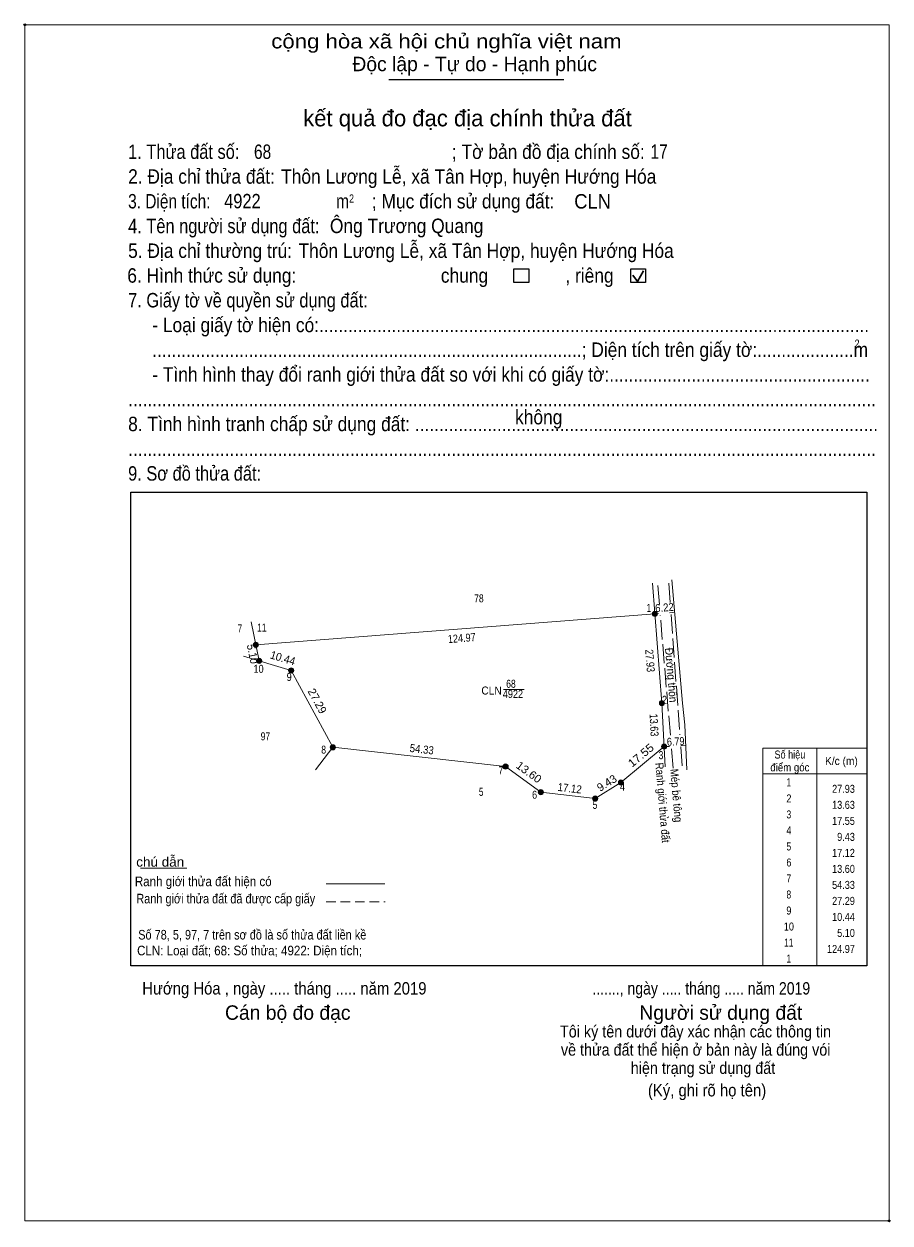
# Model space of a CAD drawing. Header units: metres. Extents: x 555187 to 556269, y 1840308 to 1840721.
# Drawn here: x 555186.7 to 555457.2, y 1840307.5 to 1840681.9 of the extents above; entities that cross this region are included whole.
import ezdxf
from ezdxf.enums import TextEntityAlignment as Align

# ---------------------------------------------------------------- set-up
doc = ezdxf.new("R2010")
doc.units = ezdxf.units.M
doc.header["$PDMODE"] = 32
doc.header["$PDSIZE"] = 0.5
doc.linetypes.add('LONG_DASHED', pattern=[7.5, 6, -1.5])
doc.linetypes.add('MEDIUM_DASHED', pattern=[4.5, 3, -1.5])
for name, color, linetype, lineweight in [('17', 7, 'Continuous', 13), ('2', 7, 'Continuous', 25), ('6', 7, 'Continuous', 13), ('63', 7, 'Continuous', 13)]:
    doc.layers.add(name, color=color, linetype=linetype, lineweight=lineweight)

msp = doc.modelspace()

# ---------------------------------------------------------------- hatches: boundary and pattern name
at = {"layer": '63'}
for points in [[(555384.53, 1840497.74, 1), (555382.93, 1840497.74, 1)], [(555259.93, 1840488.08, 1), (555258.33, 1840488.08, 1)], [(555260.93, 1840483.08, 1), (555259.33, 1840483.08, 1)], [(555270.93, 1840480.08, 1), (555269.33, 1840480.08, 1)], [(555386.74, 1840469.9, 1), (555385.14, 1840469.9, 1)], [(555283.93, 1840456.08, 1), (555282.33, 1840456.08, 1)], [(555387.43, 1840456.29, 1), (555385.83, 1840456.29, 1)], [(555337.93, 1840450.08, 1), (555336.33, 1840450.08, 1)], [(555373.93, 1840445.08, 1), (555372.33, 1840445.08, 1)], [(555348.93, 1840442.08, 1), (555347.33, 1840442.08, 1)], [(555365.93, 1840440.08, 1), (555364.33, 1840440.08, 1)]]:
    msp.add_hatch(color=256, dxfattribs=at).paths.add_polyline_path(points)

# ---------------------------------------------------------------- linework, layer by layer
at = {"layer": '17'}
for p, q in [((555385.94, 1840469.9), (555382.97, 1840507.37)), ((555389.04, 1840508.42), (555392.4, 1840469.89)), ((555257.69, 1840495.3), (555260.13, 1840483.08)), ((555383.73, 1840497.74), (555259.13, 1840488.08)), ((555336.43, 1840474.13), (555342.94, 1840474.13)), ((555386.94, 1840450.01), (555385.94, 1840469.9)), ((555373.13, 1840445.08), (555386.63, 1840456.29)), ((555223.06, 1840418.39), (555237.54, 1840418.39))]:
    msp.add_line(p, q, dxfattribs=at)
at = {"layer": '17', "linetype": 'LONG_DASHED'}
for p, q in [((555385.15, 1840500.63), (555384.63, 1840506.89)), ((555388.1, 1840507.29), (555388.57, 1840500.87)), ((555388.57, 1840459.9), (555385.42, 1840497.39)), ((555388.81, 1840497.58), (555391.55, 1840459.98)), ((555389.44, 1840449.6), (555388.9, 1840456.03)), ((555391.82, 1840456.25), (555392.31, 1840449.54))]:
    msp.add_line(p, q, dxfattribs=at)
at = {"layer": '17'}
for points in [[(555255.24, 1840484.55), (555270.13, 1840480.08), (555283.13, 1840456.08), (555337.13, 1840450.08), (555348.13, 1840442.08), (555365.13, 1840440.08), (555373.13, 1840445.08)], [(555393.72, 1840449.05), (555393.13, 1840463.13), (555392.4, 1840469.89)]]:
    msp.add_lwpolyline(points, dxfattribs=at)
at = {"layer": '2'}
for p, q in [((555300.65, 1840664.57), (555355.26, 1840664.57)), ((555220.04, 1840535.78), (555449.91, 1840535.78)), ((555449.91, 1840535.78), (555449.91, 1840387.82))]:
    msp.add_line(p, q, dxfattribs=at)
at = {"layer": '2', "lineweight": 35}
for p, q in [((555376.81, 1840603.53), (555378.35, 1840601.53)), ((555378.35, 1840601.53), (555380.22, 1840604.88))]:
    msp.add_line(p, q, dxfattribs=at)
at = {"layer": '2', "lineweight": 13}
msp.add_lwpolyline([(555186.93, 1840681.69), (555456.94, 1840681.69), (555456.94, 1840308.23), (555186.93, 1840308.23)], close=True, dxfattribs=at)
at = {"layer": '2'}
for points in [[(555339.72, 1840605.52), (555344.36, 1840605.52), (555344.36, 1840601.2), (555339.72, 1840601.2)], [(555376.21, 1840605.52), (555380.85, 1840605.52), (555380.85, 1840601.2), (555376.21, 1840601.2)]]:
    msp.add_lwpolyline(points, close=True, dxfattribs=at)
msp.add_lwpolyline([(555449.91, 1840387.82), (555220.04, 1840387.82), (555220.04, 1840535.78)], dxfattribs=at)
for p in [(555186.93, 1840681.69), (555456.94, 1840308.23)]:
    msp.add_point(p, dxfattribs=at)
at = {"layer": '6'}
msp.add_line((555281.1, 1840413.47), (555299.38, 1840413.47), dxfattribs=at)
at = {"layer": '6', "linetype": 'MEDIUM_DASHED'}
msp.add_line((555281.08, 1840407.84), (555299.48, 1840407.84), dxfattribs=at)
at = {"layer": '63'}
for p, q in [((555389.93, 1840498.23), (555388.35, 1840498.1)), ((555384.89, 1840497.83), (555383.73, 1840497.74)), ((555283.13, 1840456.08), (555277.77, 1840449.01)), ((555388.26, 1840456.37), (555386.62, 1840456.29)), ((555393.4, 1840456.63), (555391.84, 1840456.55)), ((555434.31, 1840455.82), (555434.31, 1840387.82)), ((555434.31, 1840455.82), (555434.31, 1840387.82)), ((555417.51, 1840447.82), (555449.91, 1840447.82))]:
    msp.add_line(p, q, dxfattribs=at)
msp.add_lwpolyline([(555417.51, 1840455.82), (555449.91, 1840455.82), (555449.91, 1840387.82), (555417.51, 1840387.82)], close=True, dxfattribs=at)
for centre in [(555383.73, 1840497.74), (555259.13, 1840488.08), (555260.13, 1840483.08), (555270.13, 1840480.08), (555385.94, 1840469.9), (555283.13, 1840456.08), (555386.63, 1840456.29), (555337.13, 1840450.08), (555373.13, 1840445.08), (555348.13, 1840442.08), (555365.13, 1840440.08)]:
    msp.add_circle(centre, 0.8, dxfattribs=at)

# ---------------------------------------------------------------- texts
at = {"layer": '17'}
for s, width, p in [('68', 0.8, (555338.79, 1840474.67)), ('CLN', 0.95, (555332.725, 1840472.56)), ('4922', 0.85, (555339.41, 1840471.48))]:
    msp.add_text(s, height=2.5, dxfattribs=dict(at, width=width)).set_placement(p, align=Align.CENTER)
at = {"layer": '2'}
for s, height, width, p in [('cộng hòa xã hội chủ nghĩa việt nam', 4.507, 1.15, (555263.92, 1840674.31)), ('1. Thửa đất số:', 4.507, 0.85, (555219.21, 1840639.8)), ('68', 4.51, 0.8, (555258.52, 1840639.8)), ('; Tờ bản đồ địa chính số:', 4.507, 0.9, (555320.33, 1840639.8)), ('17', 4.51, 0.8, (555382.37, 1840639.86)), ('2. Địa chỉ thửa đất:', 4.507, 0.9, (555219.21, 1840632.07)), ('Thôn Lương Lễ, xã Tân Hợp, huyện Hướng Hóa', 4.51, 0.9, (555266.98, 1840632.07)), ('3. Diện tích:', 4.507, 0.8, (555219.21, 1840624.34)), ('; Mục đích sử dụng đất:', 4.507, 0.9, (555295.35, 1840624.34)), ('4922', 4.51, 0.85, (555249.21, 1840624.38)), ('m', 4.507, 0.8, (555284.18, 1840624.34)), ('2', 2.575, 0.8, (555288.23, 1840626.15)), ('CLN', 4.51, 0.95, (555358.55, 1840624.31)), ('4. Tên người sử dụng đất:', 4.507, 0.85, (555219.21, 1840616.62)), ('Ông Trương Quang', 4.51, 0.9, (555282.24, 1840616.65)), ('Thôn Lương Lễ, xã Tân Hợp, huyện Hướng Hóa', 4.51, 0.9, (555272.42, 1840608.89)), ('5. Địa chỉ thường trú:', 4.507, 0.9, (555219.21, 1840608.89)), ('6. Hình thức sử dụng:', 4.507, 0.9, (555218.95, 1840601.16)), ('chung                , riêng', 4.507, 0.9, (555316.89, 1840601.16)), ('7. Giấy tờ về quyền sử dụng đất:', 4.507, 0.85, (555219.21, 1840593.44)), ('     - Loại giấy tờ hiện có:..................................................................................................................', 4.507, 0.9, (555219.21, 1840585.71)), ('     .........................................................................................; Diện tích trên giấy tờ:....................m', 4.507, 0.9, (555219.21, 1840577.98)), ('2', 2.575, 0.8, (555446.12, 1840580.82)), ('     - Tình hình thay đổi ranh giới thửa đất so với khi có giấy tờ:......................................................', 4.507, 0.9, (555219.21, 1840570.26)), ('...........................................................................................................................................................', 4.507, 0.9, (555219.21, 1840562.53)), ('không', 4.507, 0.9, (555340.07, 1840556.93)), ('8. Tình hình tranh chấp sử dụng đất: ................................................................................................', 4.507, 0.9, (555219.21, 1840554.8)), ('...........................................................................................................................................................', 4.507, 0.9, (555219.21, 1840547.08)), ('9. Sơ đồ thửa đất:', 4.507, 0.85, (555219.21, 1840539.35)), ('Hướng Hóa , ngày ..... tháng ..... năm 2019', 3.86, 0.9, (555223.62, 1840378.89)), ('......., ngày ..... tháng ..... năm 2019', 3.86, 0.85, (555364.21, 1840378.89)), ('(Ký, ghi rõ họ tên)', 3.863, 0.9, (555381.57, 1840347.08))]:
    msp.add_text(s, height=height, dxfattribs=dict(at, width=width)).set_placement(p)
for s, p in [('Độc lập - Tự do - Hạnh phúc', (555289.26, 1840667.2)), ('Cán bộ đo đạc', (555249.47, 1840371)), ('Người sử dụng đất', (555378.89, 1840371))]:
    msp.add_text(s, height=4.507, dxfattribs=at).set_placement(p)
for s, height, p in [('kết quả đo đạc địa chính thửa đất', 5.151, (555325.215, 1840649.97)), ('.', 1.288, (555456.917, 1840307.54))]:
    msp.add_text(s, height=height, dxfattribs=at).set_placement(p, align=Align.CENTER)
at = {"layer": '2', "width": 0.9}
for s, p in [('Tôi ký tên dưới đây xác nhận các thông tin', (555396.445, 1840365.49)), ('về thửa đất thể hiện ở bản này là đúng vói', (555396.485, 1840359.8)), ('hiện trạng sử dụng đất', (555398.765, 1840354.1))]:
    msp.add_text(s, height=3.724, dxfattribs=at).set_placement(p, align=Align.CENTER)
at = {"layer": '6'}
for s, width, p in [('chú dẫn', 1.05, (555221.74, 1840418.81)), ('Ranh giới thửa đất hiện có ', 0.9, (555221.32, 1840412.72)), ('Ranh giới thửa đất đã được cấp giấy', 0.85, (555221.78, 1840407.34)), ('Số 78, 5, 97, 7 trên sơ đồ là số thửa đất liền kề', 0.85, (555222.37, 1840396.06)), ('CLN: Loại đất; 68: Số thửa; 4922: Diện tích;', 0.9, (555222.01, 1840391.12))]:
    msp.add_text(s, height=3, dxfattribs=dict(at, width=width)).set_placement(p)
at = {"layer": '63'}
for s, width, p in [('78', 0.8, (555328.78, 1840501.34)), ('7', 0.75, (555254.145, 1840491.98)), ('97', 0.8, (555262.1, 1840458.26)), ('Số hiệu', 0.85, (555425.91, 1840452.57)), ('K/c (m)', 0.95, (555442.01, 1840450.57)), ('điểm góc', 0.9, (555425.91, 1840448.57)), (' 1', 0.75, (555425.205, 1840443.87)), ('5', 0.75, (555329.475, 1840440.93)), (' 2', 0.85, (555425.21, 1840438.87)), (' 3', 0.8, (555425.21, 1840433.87)), (' 4', 0.85, (555425.205, 1840428.87)), (' 5', 0.8, (555425.21, 1840423.87)), (' 6', 0.85, (555425.21, 1840418.87)), (' 7', 0.8, (555425.21, 1840413.87)), (' 8', 0.8, (555425.21, 1840408.87)), (' 9', 0.85, (555425.205, 1840403.87)), (' 10', 0.85, (555425.205, 1840398.87)), (' 11', 0.8, (555425.205, 1840393.87)), (' 1', 0.75, (555425.205, 1840388.87))]:
    msp.add_text(s, height=2.5, dxfattribs=dict(at, width=width)).set_placement(p, align=Align.CENTER)
for s, width, p in [(' 1', 0.75, (555382.56, 1840498.38)), (' 11', 0.8, (555262.46, 1840492.23)), (' 10', 0.85, (555261.54, 1840479.34)), (' 9', 0.85, (555270.31, 1840476.8)), (' 2', 0.85, (555387.52, 1840469.67)), (' 8', 0.8, (555281.03, 1840454.09)), (' 3', 0.8, (555386.4, 1840452.37)), (' 7', 0.8, (555336.37, 1840447.62)), (' 6', 0.85, (555346.96, 1840440.03)), (' 4', 0.85, (555374.41, 1840442.56)), ('27.93', 0.85, (555446.21, 1840441.87)), (' 5', 0.8, (555365.78, 1840436.86)), ('13.63', 0.85, (555446.21, 1840436.87)), ('17.55', 0.85, (555446.21, 1840431.87)), ('9.43', 0.85, (555446.21, 1840426.87)), ('17.12', 0.85, (555446.21, 1840421.87)), ('13.60', 0.85, (555446.21, 1840416.87)), ('54.33', 0.85, (555446.21, 1840411.87)), ('27.29', 0.85, (555446.21, 1840406.87)), ('10.44', 0.85, (555446.21, 1840401.87)), ('5.10', 0.85, (555446.21, 1840396.87)), ('124.97', 0.85, (555446.21, 1840391.87))]:
    msp.add_text(s, height=2.5, dxfattribs=dict(at, width=width)).set_placement(p, align=Align.RIGHT)
for s, rotation, width, p in [('6.22', 4.519, 0.9, (555386.832, 1840498.489)), ('124.97', 4.433, 0.85, (555323.518, 1840488.938)), ('5.10', 281.31, 0.95, (555256.871, 1840484.995)), ('Đường thôn', 274.801, 0.95, (555387.609, 1840478.535)), ('10.44', 343.301, 0.95, (555267.186, 1840482.749)), ('27.93', 274.539, 0.85, (555380.99, 1840483.019)), ('13.63', 272.902, 0.85, (555382.254, 1840462.978)), ('54.33', 353.66, 0.9, (555310.802, 1840454.241)), ('17.55', 39.705, 1.1, (555380.156, 1840452.633)), ('6.79', 2.871, 0.85, (555390.302, 1840456.663)), ('13.60', 323.973, 1.05, (555343.65, 1840447.301)), ('Ranh giới thửa đất', 274.801, 0.9, (555384.909, 1840438.7)), ('Mép bê tông', 274.801, 0.9, (555389.234, 1840440.925)), ('17.12', 353.29, 0.9, (555357.004, 1840442.06))]:
    msp.add_text(s, height=2.5, rotation=rotation, dxfattribs=dict(at, width=width)).set_placement(p, align=Align.CENTER)
for s, rotation, p in [('27.29', 298.443, (555277.192, 1840469.94)), ('9.43', 32.005, (555369.392, 1840443.87))]:
    msp.add_text(s, height=2.5, rotation=rotation, dxfattribs=at).set_placement(p, align=Align.CENTER)

doc.saveas('drawing.dxf')
